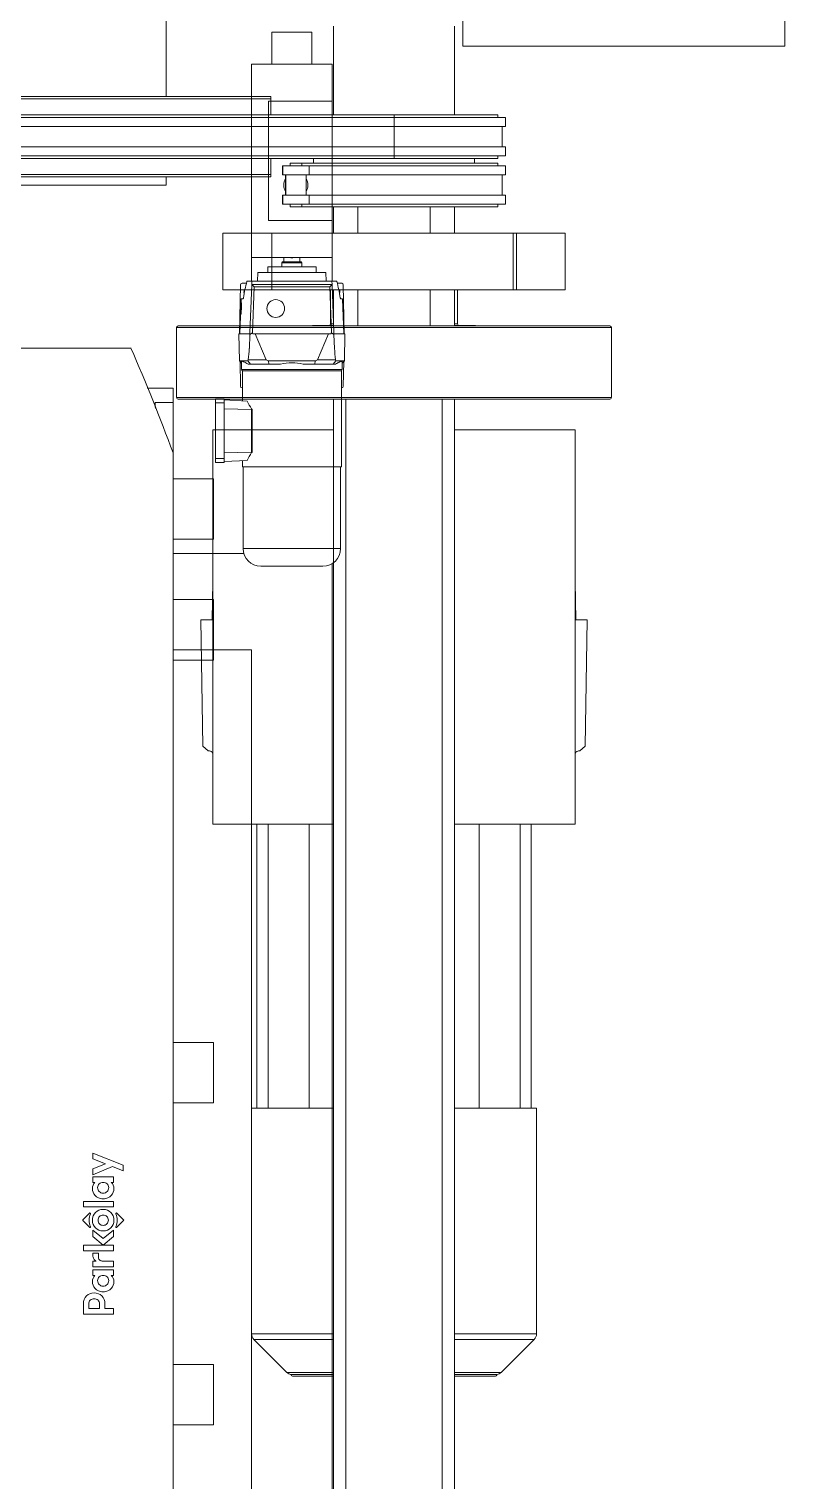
# Model space of a CAD drawing. Header units: inches. Extents: x 2378 to 8138, y 788 to 3743.
# Drawn here: x 5148.8 to 5242.7, y 1534.9 to 1715.3 of the extents above; entities that cross this region are included whole.
import ezdxf

# ---------------------------------------------------------------- set-up
doc = ezdxf.new("R2010")
doc.units = ezdxf.units.IN
doc.header["$MEASUREMENT"] = 0
doc.set_wipeout_variables(frame=1)
for name, color, linetype in [('PK24-LOGO', 7, 'Continuous'), ('PK24E', 7, 'Continuous'), ('PK24E-STRUCT-STEEL', 254, 'Continuous')]:
    doc.layers.add(name, color=color, linetype=linetype)
for name, color, linetype, true_color in [('PK24E-COMP-PALLET', 132, 'Continuous', 0x00b7c8), ('PK24E-SYS-LIFT', 31, 'Continuous', 0xffcc5a), ('PK24E-SYS-SHELF', 31, 'Continuous', 0xffcc5a)]:
    doc.layers.add(name, color=color, linetype=linetype, true_color=true_color)

# ---------------------------------------------------------------- blocks, each defined once
blk = doc.blocks.new('ELIFTTT-CHASIS--TOP-COMP-PKE24')
at = {"layer": 'PK24E-SYS-LIFT', "lineweight": 5}
for p, q in [((279.75, 149.25), (279.75, 145.25)), ((284.75, 149.25), (279.75, 149.25)), ((284.75, 145.25), (284.75, 149.25)), ((277.25, 145.25), (277.25, 121.25)), ((287.25, 145.25), (277.25, 145.25)), ((287.25, 140.65), (287.25, 145.25)), ((287.25, 140.65), (279.35, 140.65)), ((279.35, 140.65), (279.35, 125.85)), ((287.25, 125.85), (287.25, 140.65)), ((281.1, 132.62), (281.1, 131.52)), ((282.02, 132.62), (281.1, 132.62)), ((283.48, 132.95), (282.02, 132.95)), ((282.02, 132.95), (282.02, 132.62)), ((283.48, 132.62), (283.48, 132.95)), ((284.4, 132.62), (283.48, 132.62)), ((284.4, 131.52), (284.4, 132.62)), ((281.1, 131.52), (281.48, 131.52)), ((281.48, 131.52), (281.48, 128.98)), ((284.02, 131.52), (284.4, 131.52)), ((284.02, 128.98), (284.02, 131.52)), ((281.1, 128.98), (281.1, 127.88)), ((281.48, 128.98), (281.1, 128.98)), ((284.4, 128.98), (284.02, 128.98)), ((284.4, 127.88), (284.4, 128.98)), ((281.1, 127.88), (282.02, 127.88)), ((282.02, 127.88), (282.02, 127.55)), ((282.02, 127.55), (283.48, 127.55)), ((283.48, 127.88), (284.4, 127.88)), ((283.48, 127.55), (283.48, 127.88)), ((279.35, 125.85), (287.25, 125.85)), ((287.25, 121.25), (287.25, 125.85)), ((277.25, 121.25), (287.25, 121.25)), ((277.25, 121.25), (277.25, 118.3)), ((281.25, 121.25), (281.25, 120.7)), ((283.25, 120.7), (283.25, 121.25)), ((287.25, 118.3), (287.25, 121.25)), ((278.03, 119.4), (277.97, 118.3)), ((278.03, 119.4), (286.47, 119.4)), ((279.25, 120.1), (279.25, 119.4)), ((279.25, 120.1), (285.25, 120.1)), ((281.1, 120.7), (281, 120.6)), ((281, 120.6), (281, 120.1)), ((283.5, 120.6), (281, 120.6)), ((281.1, 120.7), (283.4, 120.7)), ((283.5, 120.6), (283.4, 120.7)), ((283.5, 120.1), (283.5, 120.6)), ((285.25, 119.4), (285.25, 120.1)), ((286.53, 118.3), (286.47, 119.4)), ((275.86, 117.85), (275.75, 111.75)), ((276.06, 118.05), (276.61, 118.05)), ((276.68, 118.3), (277.28, 118.3)), ((277.04, 111.91), (277.26, 117.91)), ((277.28, 118.3), (277.26, 117.91)), ((277.55, 117.61), (277.26, 117.91)), ((277.26, 117.91), (287.24, 117.91)), ((277.28, 118.3), (287.22, 118.3)), ((277.55, 117.61), (277.34, 111.91)), ((286.95, 117.61), (277.55, 117.61)), ((287.24, 117.91), (286.95, 117.61)), ((287.16, 111.91), (286.95, 117.61)), ((287.24, 117.91), (287.22, 118.3)), ((287.22, 118.3), (287.82, 118.3)), ((287.24, 117.91), (287.46, 111.91)), ((287.89, 118.05), (288.44, 118.05)), ((288.64, 117.85), (288.75, 111.75)), ((275.94, 116.1), (275.79, 111.75)), ((275.96, 115.62), (275.92, 115.63)), ((275.94, 116.1), (276.18, 116.1)), ((288.32, 116.1), (288.56, 116.1)), ((288.71, 111.75), (288.56, 116.1)), ((275.88, 114.18), (275.91, 114.17)), ((277.03, 111.69), (277.34, 111.91)), ((277.04, 111.91), (277.03, 111.69)), ((277.41, 111.75), (277.34, 111.91)), ((287.09, 111.75), (287.16, 111.91)), ((287.47, 111.69), (287.16, 111.91)), ((287.46, 111.91), (287.47, 111.69)), ((275.67, 111.75), (275.73, 108.41)), ((275.67, 111.75), (277.04, 111.75)), ((276.97, 109.94), (277.03, 111.69)), ((277.41, 111.75), (277.69, 111.75)), ((279.06, 108.55), (277.69, 111.75)), ((277.69, 111.75), (286.81, 111.75)), ((286.81, 111.75), (285.44, 108.55)), ((286.81, 111.75), (287.09, 111.75)), ((287.46, 111.75), (288.83, 111.75)), ((287.53, 109.94), (287.47, 111.69)), ((288.77, 108.41), (288.83, 111.75)), ((275.73, 108.41), (276, 108.14)), ((275.73, 108.41), (276.78, 108.41)), ((275.86, 105.25), (275.81, 108.33)), ((276, 108.31), (276, 107.35)), ((276.78, 108.41), (277.13, 108)), ((276.83, 108.55), (279.06, 108.55)), ((279.06, 108.55), (279.3, 108.41)), ((279.3, 108.41), (285.2, 108.41)), ((279.3, 108.41), (279.43, 108)), ((285.2, 108.41), (285.07, 108)), ((285.2, 108.41), (285.44, 108.55)), ((285.44, 108.55), (287.67, 108.55)), ((287.72, 108.41), (287.37, 108)), ((287.72, 108.41), (288.77, 108.41)), ((288.5, 108.14), (288.77, 108.41)), ((288.5, 107.35), (288.5, 108.31)), ((288.64, 105.25), (288.69, 108.33)), ((276, 107.35), (288.5, 107.35)), ((276.1, 107.18), (276.1, 103.44)), ((276.1, 107.18), (282.25, 107.18)), ((277.13, 108), (276.81, 108)), ((279.43, 108), (277.13, 108)), ((280.85, 108), (279.43, 108)), ((282.25, 107.18), (288.4, 107.18)), ((285.07, 108), (283.65, 108)), ((287.37, 108), (285.07, 108)), ((287.69, 108), (287.37, 108)), ((288.4, 95.25), (288.4, 107.18)), ((276.06, 105.05), (276.1, 105.05)), ((288.4, 105.05), (288.44, 105.05)), ((272.75, 103.18), (272.75, 103.68)), ((272.75, 103.68), (273.85, 103.68)), ((272.75, 96.28), (272.75, 103.18)), ((273.85, 103.18), (272.75, 103.18)), ((273.85, 103.68), (273.85, 103.18)), ((273.85, 103.56), (276.71, 103.41)), ((273.85, 96.28), (273.85, 103.18)), ((273.85, 102.45), (277.25, 102.38)), ((277.25, 102.45), (277.25, 102.38)), ((277.25, 97.08), (277.25, 102.38)), ((277.25, 102.38), (277.25, 102.38)), ((277.3, 102.38), (277.25, 102.38)), ((277.3, 97.08), (277.3, 102.38)), ((272.75, 95.78), (272.75, 96.28)), ((272.75, 96.28), (273.85, 96.28)), ((273.85, 95.78), (272.75, 95.78)), ((273.85, 97), (277.25, 97.08)), ((273.85, 96.28), (273.85, 95.78)), ((273.85, 95.9), (276.71, 96.05)), ((276.1, 96.02), (276.1, 95.25)), ((277.25, 97.08), (277.25, 97.08)), ((277.25, 97.01), (277.25, 97.08)), ((277.3, 97.08), (277.25, 97.08)), ((276.1, 95.25), (288.4, 95.25)), ((276.2, 95.25), (276.2, 88.12)), ((288.3, 85.1), (288.3, 95.25)), ((276.2, 88.12), (276.2, 87.8)), ((276.2, 87.8), (276.2, 85.1)), ((276.2, 85.1), (288.3, 85.1)), ((249.75, 84.5), (68.85, 84.5)), ((249.75, 72.5), (249.75, 84.5)), ((249.75, 84.5), (254.75, 84.5)), ((254.75, 84.5), (254.75, 72.5)), ((254.75, 84.5), (259.75, 84.5)), ((259.75, 84.5), (259.75, 72.5)), ((259.75, 84.5), (276.28, 84.5)), ((287.25, -83.22), (287.25, 83.22)), ((286.1, 82.9), (278.4, 82.9)), ((81.39, 72.5), (249.75, 72.5)), ((254.75, 72.5), (249.75, 72.5)), ((259.75, 72.5), (254.75, 72.5)), ((259.75, 72.5), (277.25, 72.5)), ((277.25, 72.5), (277.25, -72.5))]:
    blk.add_line(p, q, dxfattribs=at)
blk.add_circle((280.25, 114.91), 1.1, dxfattribs=at)
for centre, radius, start, end in [((282.75, 130.25), 1.5, 147.8509, 212.1491), ((282.75, 130.25), 1.5, 327.8509, 32.1491), ((276.06, 117.85), 0.2, 90, 179), ((276.75, 117), 0.45, 132.2453, 204.5747), ((287.75, 117), 0.45, 335.4253, 47.7547), ((288.44, 117.85), 0.2, 1, 90), ((276.2, 107.35), 0.2, 180, 240), ((282.25, 101.91), 6.25, 77.0707, 102.9293), ((288.3, 107.35), 0.2, 300, 0), ((276.06, 105.25), 0.2, 181, 270), ((288.44, 105.25), 0.2, 270, 359), ((282.25, 106.03), 6.15, 215.6016, 216.4055), ((282.25, 93.43), 6.15, 143.5945, 144.3984), ((278.4, 85.1), 2.2, 180, 270), ((286.1, 85.1), 2.2, 270, 0)]:
    blk.add_arc(centre, radius, start, end, dxfattribs=at)
for centre, major_axis, ratio, start_param, end_param in [((305.67, 111.06), (0, 29.91), 0.99939, 1.327153, 1.396535), ((258.83, 111.06), (0, 29.91), 0.99939, 4.886651, 4.956033), ((305.37, 85.52), (-26.34, 26.35), 0.507159, 0.207962, 0.215452), ((304.57, 27.64), (-17.65, 106.42), 0.210216, 0.652517, 0.672911), ((259.93, 27.64), (17.65, 106.42), 0.210212, 5.610299, 5.630699), ((259.13, 85.52), (26.34, 26.35), 0.507143, 6.067743, 6.075233), ((282.25, 105.66), (-4.43, 4.6), 0.92858, 1.214489, 1.388243), ((282.25, 93.8), (4.43, 4.6), 0.92858, 1.75335, 1.927104)]:
    blk.add_ellipse(centre, major_axis=major_axis, ratio=ratio, start_param=start_param, end_param=end_param, dxfattribs=at)
for points, knots in [([(282.09, 121.25), (282.11, 121.24), (282.16, 121.21), (282.25, 121.2), (282.34, 121.21), (282.39, 121.24), (282.41, 121.25)], [0, 0, 0, 0, 0.230406, 0.49981, 0.78779, 1, 1, 1, 1]), ([(276.68, 118.3), (276.68, 118.3), (276.67, 118.3), (276.67, 118.28), (276.67, 118.28)], [0, 0, 0, 0, 0.487803, 1, 1, 1, 1]), ([(287.83, 118.28), (287.83, 118.28), (287.83, 118.3), (287.82, 118.3), (287.82, 118.3)], [0, 0, 0, 0, 0.485402, 1, 1, 1, 1]), ([(275.89, 114.18), (275.89, 114.18), (275.89, 114.16), (275.89, 114.22), (275.9, 114.37), (275.9, 114.62), (275.9, 114.9), (275.91, 115.18), (275.91, 115.43), (275.92, 115.58), (275.92, 115.64), (275.92, 115.63), (275.92, 115.63)], [0, 0, 0, 0, 0.000422, 0.125216, 0.249969, 0.374831, 0.499914, 0.625089, 0.750116, 0.875001, 0.999834, 1, 1, 1, 1]), ([(275.92, 114.19), (275.92, 114.19), (275.93, 114.2), (275.94, 114.28), (275.96, 114.44), (275.97, 114.66), (275.99, 114.9), (275.99, 115.15), (275.99, 115.36), (275.98, 115.53), (275.97, 115.62), (275.97, 115.62), (275.96, 115.61)], [0, 0, 0, 0, 0.009511, 0.124894, 0.240611, 0.356456, 0.472081, 0.587302, 0.702221, 0.817124, 0.932235, 1, 1, 1, 1]), ([(276.24, 116.25), (276.23, 116.21), (276.21, 116.14), (276.19, 116.1), (276.19, 116.1), (276.18, 116.1)], [0, 0, 0, 0, 0.432931, 0.865827, 1, 1, 1, 1]), ([(288.32, 116.1), (288.31, 116.11), (288.29, 116.12), (288.28, 116.18), (288.27, 116.23), (288.26, 116.25)], [0, 0, 0, 0, 0.43316, 0.866317, 1, 1, 1, 1]), ([(275.92, 115.24), (275.92, 115.23), (275.92, 115.15), (275.91, 114.97), (275.9, 114.73), (275.9, 114.53), (275.9, 114.43), (275.9, 114.39)], [0, 0, 0, 0, 0.041978, 0.30628, 0.570431, 0.834353, 1, 1, 1, 1]), ([(275.9, 114.39), (275.9, 114.33), (275.9, 114.24), (275.91, 114.21), (275.91, 114.2)], [0, 0, 0, 0, 0.571187, 1, 1, 1, 1]), ([(276.81, 108), (276.72, 108.05), (276.5, 108.18), (276.29, 108.29), (276.15, 108.34), (276.07, 108.36), (276.03, 108.35), (276, 108.34), (276, 108.31), (276, 108.31)], [0, 0, 0, 0, 0.189659, 0.44506, 0.57653, 0.707999, 0.799497, 0.930008, 1, 1, 1, 1]), ([(288.5, 108.31), (288.5, 108.31), (288.5, 108.34), (288.48, 108.35), (288.42, 108.36), (288.34, 108.34), (288.23, 108.29), (288.09, 108.23), (287.92, 108.14), (287.77, 108.05), (287.69, 108)], [0, 0, 0, 0, 0.053259, 0.184632, 0.316005, 0.44367, 0.571338, 0.702705, 0.834078, 1, 1, 1, 1]), ([(276.2, 87.8), (276.2, 87.8), (276.2, 87.81), (276.2, 87.83), (276.2, 87.87), (276.2, 87.92), (276.2, 87.98), (276.2, 88.03), (276.2, 88.08), (276.2, 88.11), (276.2, 88.12), (276.2, 88.12), (276.2, 88.12)], [0, 0, 0, 0, 0.106425, 0.212833, 0.319704, 0.427399, 0.535627, 0.643879, 0.751778, 0.859172, 0.966191, 1, 1, 1, 1])]:
    blk.add_open_spline(points, degree=3, knots=knots, dxfattribs=at)
blk = doc.blocks.new('ELIFTTT-TT--TOP-COMP-PKE24')
at = {"layer": 'PK24E-SYS-LIFT', "lineweight": 5}
for p, q in [((258.3, 103.22), (258.3, 105)), ((258.3, 105), (267.5, 105)), ((267.5, 105), (267.5, 103.22)), ((262.25, 103.22), (258.3, 103.22)), ((258.3, -103.22), (258.3, 103.22)), ((262.25, 94), (262.25, 103.22)), ((267.5, 103.22), (265.25, 103.22)), ((265.25, 103.22), (265.25, 94)), ((267.5, -103.22), (267.5, 103.22)), ((252.8, 75.2), (252.8, 94.8)), ((257.6, 95), (253, 95)), ((253, 95), (253, 75)), ((257.6, 75), (257.6, 95)), ((257.8, 94.8), (257.8, 75.2)), ((265.25, 94), (262.25, 94)), ((262.25, -94), (262.25, 94)), ((265.25, -94), (265.25, 94)), ((272.5, 93.75), (267.5, 93.75)), ((272.5, 93.75), (272.5, 86.25)), ((258.3, 88), (257.8, 88)), ((267.5, 86.25), (272.5, 86.25)), ((257.8, 82), (258.3, 82)), ((272.5, 78.75), (267.5, 78.75)), ((272.5, 71.25), (272.5, 78.75)), ((253, 75), (257.6, 75)), ((267.5, 71.25), (272.5, 71.25)), ((258.3, 67.75), (230.5, 67.75)), ((230.5, 59.75), (258.3, 59.75)), ((257.6, 52.5), (253, 52.5)), ((253, 52.5), (253, 32.5)), ((257.6, 32.5), (257.6, 52.5)), ((252.8, 32.7), (252.8, 52.3)), ((257.8, 52.3), (257.8, 32.7)), ((258.3, 45.5), (257.8, 45.5)), ((257.8, 39.5), (258.3, 39.5)), ((253, 32.5), (257.6, 32.5)), ((272.5, 23.75), (267.5, 23.75)), ((272.5, 23.75), (272.5, 16.25)), ((272.5, 16.25), (267.5, 16.25)), ((252.8, -9.8), (252.8, 9.8)), ((257.6, 10), (253, 10)), ((253, 10), (253, -10)), ((257.6, -10), (257.6, 10)), ((257.8, 9.8), (257.8, -9.8)), ((258.3, 3), (257.8, 3)), ((257.8, -3), (258.3, -3)), ((253, -10), (257.6, -10)), ((272.5, -16.25), (267.5, -16.25)), ((272.5, -16.25), (272.5, -23.75)), ((272.5, -23.75), (267.5, -23.75))]:
    blk.add_line(p, q, dxfattribs=at)
for centre, start, end in [((253, 94.8), 90, 180), ((257.6, 94.8), 0, 90), ((253, 75.2), 180, 270), ((257.6, 75.2), 270, 0), ((253, 52.3), 90, 180), ((257.6, 52.3), 0, 90), ((253, 32.7), 180, 270), ((257.6, 32.7), 270, 0), ((253, 9.8), 90, 180), ((257.6, 9.8), 0, 90), ((253, -9.8), 180, 270), ((257.6, -9.8), 270, 0)]:
    blk.add_arc(centre, 0.2, start, end, dxfattribs=at)
blk = doc.blocks.new('LOGO----DECOR-PK24')
at = {"layer": 'PK24-LOGO', "lineweight": 5}
for p, q in [((-10, 2.13), (-8.71, 2.13)), ((-10, -1.62), (-10, 2.13)), ((-8.71, 2.13), (-8.43, 2.11)), ((-8.43, 2.11), (-8.3, 2.07)), ((-8.3, 2.07), (-8.17, 2.03)), ((-8.17, 2.03), (-7.94, 1.9)), ((-7.94, 1.9), (-7.74, 1.74)), ((-1.42, 2.13), (-2.13, 2.13)), ((-2.13, 2.13), (-2.13, -1.62)), ((-1.42, -1.62), (-1.42, 2.13)), ((0.79, 1.37), (1.61, 2.19)), ((1.61, 2.19), (1.67, 2.21)), ((1.67, 2.21), (1.73, 2.19)), ((1.73, 2.19), (2.54, 1.37)), ((3.31, 2.13), (4.01, 2.13)), ((3.31, -1.62), (3.31, 2.13)), ((4.01, 2.13), (4.01, -1.62)), ((-9.29, 1.47), (-9.29, 0.11)), ((-8.76, 1.47), (-9.29, 1.47)), ((-9.29, 0.11), (-8.76, 0.11)), ((-8.61, 1.46), (-8.76, 1.47)), ((-8.76, 0.11), (-8.61, 0.13)), ((-8.48, 1.42), (-8.61, 1.46)), ((-8.61, 0.13), (-8.48, 0.17)), ((-8.36, 1.35), (-8.48, 1.42)), ((-8.48, 0.17), (-8.36, 0.23)), ((-8.26, 1.27), (-8.36, 1.35)), ((-8.36, 0.23), (-8.26, 0.31)), ((-8.19, 1.17), (-8.26, 1.27)), ((-8.26, 0.31), (-8.19, 0.41)), ((-8.13, 1.05), (-8.19, 1.17)), ((-8.19, 0.41), (-8.13, 0.53)), ((-8.09, 0.93), (-8.13, 1.05)), ((-8.13, 0.53), (-8.09, 0.66)), ((-8.08, 0.79), (-8.09, 0.93)), ((-8.09, 0.66), (-8.08, 0.79)), ((-7.74, 1.74), (-7.58, 1.55)), ((-7.58, 0.04), (-7.74, -0.16)), ((-7.58, 1.55), (-7.46, 1.32)), ((-7.46, 0.27), (-7.58, 0.04)), ((-7.46, 1.32), (-7.38, 1.06)), ((-7.38, 0.52), (-7.46, 0.27)), ((-7.38, 1.06), (-7.36, 0.79)), ((-7.36, 0.79), (-7.38, 0.52)), ((-7.19, -0.02), (-7.16, 0.13)), ((-7.16, 0.13), (-7.11, 0.26)), ((-7.11, 0.26), (-6.98, 0.49)), ((-6.98, 0.49), (-6.82, 0.68)), ((-6.82, 0.68), (-6.62, 0.82)), ((-6.62, 0.82), (-6.41, 0.92)), ((-6.42, 0.06), (-6.48, -0.05)), ((-6.33, 0.17), (-6.42, 0.06)), ((-6.41, 0.92), (-6.19, 0.98)), ((-6.23, 0.25), (-6.33, 0.17)), ((-6.11, 0.31), (-6.23, 0.25)), ((-6.19, 0.98), (-5.97, 1)), ((-5.98, 0.35), (-6.11, 0.31)), ((-5.84, 0.36), (-5.98, 0.35)), ((-5.97, 1), (-5.74, 0.98)), ((-5.71, 0.35), (-5.84, 0.36)), ((-5.74, 0.98), (-5.53, 0.92)), ((-5.58, 0.31), (-5.71, 0.35)), ((-5.47, 0.24), (-5.58, 0.31)), ((-5.53, 0.92), (-5.35, 0.82)), ((-5.37, 0.16), (-5.47, 0.24)), ((-5.29, 0.06), (-5.37, 0.16)), ((-5.35, 0.82), (-5.21, 0.7)), ((-5.23, -0.06), (-5.29, 0.06)), ((-5.21, 0.7), (-5.21, 0.95)), ((-5.21, 0.95), (-4.5, 0.95)), ((-4.5, 0.95), (-4.5, -1.62)), ((-3.41, 0.95), (-4.11, 0.95)), ((-4.11, 0.95), (-4.11, -1.62)), ((-3.41, 0.53), (-3.41, 0.95)), ((-3.36, 0.62), (-3.41, 0.53)), ((-3.37, -0.03), (-3.32, 0.06)), ((-3.29, 0.71), (-3.36, 0.62)), ((-3.32, 0.06), (-3.26, 0.13)), ((-3.22, 0.78), (-3.29, 0.71)), ((-3.26, 0.13), (-3.19, 0.19)), ((-3.14, 0.84), (-3.22, 0.78)), ((-3.19, 0.19), (-3.11, 0.23)), ((-3.05, 0.89), (-3.14, 0.84)), ((-3.11, 0.23), (-3.02, 0.26)), ((-2.94, 0.92), (-3.05, 0.89)), ((-3.02, 0.26), (-2.92, 0.27)), ((-2.83, 0.94), (-2.94, 0.92)), ((-2.92, 0.27), (-2.42, 0.27)), ((-2.7, 0.95), (-2.83, 0.94)), ((-2.42, 0.95), (-2.7, 0.95)), ((-2.42, 0.27), (-2.42, 0.95)), ((-0.37, 0.95), (-1.42, -0.33)), ((-0.61, -0.33), (0.44, 0.95)), ((0.44, 0.95), (-0.37, 0.95)), ((0.44, 0.19), (0.36, -0.06)), ((0.56, 0.41), (0.44, 0.19)), ((0.72, 0.61), (0.56, 0.41)), ((0.92, 0.77), (0.72, 0.61)), ((0.77, 1.32), (0.79, 1.37)), ((0.78, 1.26), (0.77, 1.32)), ((0.81, 1.24), (0.78, 1.26)), ((0.85, 1.23), (0.81, 1.24)), ((0.89, 1.24), (0.85, 1.23)), ((1.07, 1.32), (0.89, 1.24)), ((1.15, 0.9), (0.92, 0.77)), ((1.27, 1.37), (1.07, 1.32)), ((1.07, -0.08), (1.13, 0.03)), ((1.13, 0.03), (1.21, 0.12)), ((1.4, 0.98), (1.15, 0.9)), ((1.21, 0.12), (1.3, 0.2)), ((1.46, 1.41), (1.27, 1.37)), ((1.3, 0.2), (1.41, 0.26)), ((1.67, 1), (1.4, 0.98)), ((1.41, 0.26), (1.54, 0.3)), ((1.67, 1.42), (1.46, 1.41)), ((1.54, 0.3), (1.67, 0.31)), ((1.87, 1.41), (1.67, 1.42)), ((1.94, 0.98), (1.67, 1)), ((1.67, 0.31), (1.8, 0.3)), ((1.8, 0.3), (1.92, 0.26)), ((2.07, 1.37), (1.87, 1.41)), ((1.92, 0.26), (2.03, 0.2)), ((2.19, 0.9), (1.94, 0.98)), ((2.03, 0.2), (2.13, 0.12)), ((2.26, 1.32), (2.07, 1.37)), ((2.13, 0.12), (2.2, 0.03)), ((2.41, 0.77), (2.19, 0.9)), ((2.2, 0.03), (2.26, -0.08)), ((2.45, 1.24), (2.26, 1.32)), ((2.61, 0.61), (2.41, 0.77)), ((2.48, 1.23), (2.45, 1.24)), ((2.52, 1.24), (2.48, 1.23)), ((2.55, 1.26), (2.52, 1.24)), ((2.54, 1.37), (2.57, 1.32)), ((2.57, 1.32), (2.55, 1.26)), ((2.78, 0.41), (2.61, 0.61)), ((2.9, 0.19), (2.78, 0.41)), ((2.98, -0.06), (2.9, 0.19)), ((4.37, -0.02), (4.4, 0.13)), ((4.4, 0.13), (4.45, 0.26)), ((4.45, 0.26), (4.58, 0.49)), ((4.58, 0.49), (4.74, 0.68)), ((4.74, 0.68), (4.93, 0.82)), ((4.93, 0.82), (5.15, 0.92)), ((5.14, 0.06), (5.08, -0.05)), ((5.23, 0.17), (5.14, 0.06)), ((5.15, 0.92), (5.37, 0.98)), ((5.33, 0.25), (5.23, 0.17)), ((5.45, 0.31), (5.33, 0.25)), ((5.37, 0.98), (5.59, 1)), ((5.58, 0.35), (5.45, 0.31)), ((5.72, 0.36), (5.58, 0.35)), ((5.59, 1), (5.82, 0.98)), ((5.85, 0.35), (5.72, 0.36)), ((5.82, 0.98), (6.03, 0.92)), ((5.98, 0.31), (5.85, 0.35)), ((6.09, 0.24), (5.98, 0.31)), ((6.03, 0.92), (6.21, 0.82)), ((6.19, 0.16), (6.09, 0.24)), ((6.27, 0.06), (6.19, 0.16)), ((6.21, 0.82), (6.35, 0.7)), ((6.32, -0.06), (6.27, 0.06)), ((6.35, 0.7), (6.35, 0.95)), ((6.35, 0.95), (7.06, 0.95)), ((7.06, 0.95), (7.06, -1.62)), ((8.33, -1.51), (7.31, 0.95)), ((7.31, 0.95), (8.05, 0.95)), ((8.05, 0.95), (8.68, -0.63)), ((10, 0.95), (8.51, -2.81)), ((8.68, -0.63), (9.27, 0.95)), ((9.27, 0.95), (10, 0.95)), ((-9.29, -1.62), (-10, -1.62)), ((-8.71, -0.55), (-9.29, -0.55)), ((-9.29, -0.55), (-9.29, -1.62)), ((-8.43, -0.52), (-8.71, -0.55)), ((-8.3, -0.49), (-8.43, -0.52)), ((-8.17, -0.44), (-8.3, -0.49)), ((-7.94, -0.32), (-8.17, -0.44)), ((-7.74, -0.16), (-7.94, -0.32)), ((-7.22, -0.33), (-7.21, -0.17)), ((-7.21, -0.5), (-7.22, -0.33)), ((-7.21, -0.17), (-7.19, -0.02)), ((-7.19, -0.65), (-7.21, -0.5)), ((-7.16, -0.79), (-7.19, -0.65)), ((-7.1, -0.92), (-7.16, -0.79)), ((-6.97, -1.15), (-7.1, -0.92)), ((-6.81, -1.34), (-6.97, -1.15)), ((-6.62, -1.48), (-6.81, -1.34)), ((-6.41, -1.59), (-6.62, -1.48)), ((-6.52, -0.18), (-6.53, -0.33)), ((-6.53, -0.33), (-6.52, -0.47)), ((-6.48, -0.05), (-6.52, -0.18)), ((-6.52, -0.47), (-6.48, -0.6)), ((-6.48, -0.6), (-6.42, -0.72)), ((-6.42, -0.72), (-6.33, -0.82)), ((-6.19, -1.65), (-6.41, -1.59)), ((-6.33, -0.82), (-6.23, -0.9)), ((-6.23, -0.9), (-6.11, -0.97)), ((-5.98, -1.67), (-6.19, -1.65)), ((-6.11, -0.97), (-5.98, -1.01)), ((-5.98, -1.01), (-5.84, -1.02)), ((-5.74, -1.65), (-5.98, -1.67)), ((-5.84, -1.02), (-5.71, -1.01)), ((-5.53, -1.57), (-5.74, -1.65)), ((-5.71, -1.01), (-5.58, -0.97)), ((-5.58, -0.97), (-5.47, -0.9)), ((-5.35, -1.47), (-5.53, -1.57)), ((-5.47, -0.9), (-5.37, -0.82)), ((-5.37, -0.82), (-5.29, -0.72)), ((-5.21, -1.33), (-5.35, -1.47)), ((-5.29, -0.72), (-5.23, -0.6)), ((-5.2, -0.19), (-5.23, -0.06)), ((-5.23, -0.6), (-5.2, -0.47)), ((-5.21, -1.62), (-5.21, -1.33)), ((-5.21, -1.33), (-5.21, -1.33)), ((-4.5, -1.62), (-5.21, -1.62)), ((-5.19, -0.33), (-5.2, -0.19)), ((-5.2, -0.47), (-5.19, -0.33)), ((-4.11, -1.62), (-3.41, -1.62)), ((-3.41, -0.21), (-3.4, -0.12)), ((-3.41, -1.62), (-3.41, -0.21)), ((-3.4, -0.12), (-3.37, -0.03)), ((-2.13, -1.62), (-1.42, -1.62)), ((-1.42, -0.33), (-0.37, -1.62)), ((0.44, -1.62), (-0.61, -0.33)), ((-0.37, -1.62), (0.44, -1.62)), ((0.36, -0.06), (0.33, -0.33)), ((0.33, -0.33), (0.36, -0.6)), ((0.36, -0.6), (0.44, -0.85)), ((0.44, -0.85), (0.56, -1.08)), ((0.56, -1.08), (0.72, -1.28)), ((0.72, -1.28), (0.92, -1.44)), ((0.92, -1.44), (1.15, -1.56)), ((1.02, -0.33), (1.03, -0.2)), ((1.03, -0.46), (1.02, -0.33)), ((1.03, -0.2), (1.07, -0.08)), ((1.07, -0.59), (1.03, -0.46)), ((1.13, -0.7), (1.07, -0.59)), ((1.21, -0.79), (1.13, -0.7)), ((1.15, -1.56), (1.4, -1.64)), ((1.3, -0.87), (1.21, -0.79)), ((1.41, -0.93), (1.3, -0.87)), ((1.4, -1.64), (1.67, -1.67)), ((1.54, -0.97), (1.41, -0.93)), ((1.67, -0.98), (1.54, -0.97)), ((1.8, -0.97), (1.67, -0.98)), ((1.67, -1.67), (1.94, -1.64)), ((1.92, -0.93), (1.8, -0.97)), ((2.03, -0.87), (1.92, -0.93)), ((1.94, -1.64), (2.19, -1.56)), ((2.13, -0.79), (2.03, -0.87)), ((2.2, -0.7), (2.13, -0.79)), ((2.19, -1.56), (2.41, -1.44)), ((2.26, -0.59), (2.2, -0.7)), ((2.26, -0.08), (2.3, -0.2)), ((2.3, -0.46), (2.26, -0.59)), ((2.3, -0.2), (2.31, -0.33)), ((2.31, -0.33), (2.3, -0.46)), ((2.41, -1.44), (2.61, -1.28)), ((2.61, -1.28), (2.78, -1.08)), ((2.78, -1.08), (2.9, -0.85)), ((2.9, -0.85), (2.98, -0.6)), ((3, -0.33), (2.98, -0.06)), ((2.98, -0.6), (3, -0.33)), ((4.01, -1.62), (3.31, -1.62)), ((4.34, -0.17), (4.37, -0.02)), ((4.34, -0.33), (4.34, -0.17)), ((4.34, -0.5), (4.34, -0.33)), ((4.37, -0.65), (4.34, -0.5)), ((4.4, -0.79), (4.37, -0.65)), ((4.46, -0.92), (4.4, -0.79)), ((4.59, -1.15), (4.46, -0.92)), ((4.75, -1.34), (4.59, -1.15)), ((4.94, -1.48), (4.75, -1.34)), ((5.15, -1.59), (4.94, -1.48)), ((5.04, -0.18), (5.03, -0.33)), ((5.03, -0.33), (5.04, -0.47)), ((5.08, -0.05), (5.04, -0.18)), ((5.04, -0.47), (5.08, -0.6)), ((5.08, -0.6), (5.14, -0.72)), ((5.14, -0.72), (5.23, -0.82)), ((5.37, -1.65), (5.15, -1.59)), ((5.23, -0.82), (5.33, -0.9)), ((5.33, -0.9), (5.45, -0.97)), ((5.58, -1.67), (5.37, -1.65)), ((5.45, -0.97), (5.58, -1.01)), ((5.58, -1.01), (5.72, -1.02)), ((5.81, -1.65), (5.58, -1.67)), ((5.72, -1.02), (5.85, -1.01)), ((6.03, -1.57), (5.81, -1.65)), ((5.85, -1.01), (5.98, -0.97)), ((5.98, -0.97), (6.09, -0.9)), ((6.21, -1.47), (6.03, -1.57)), ((6.09, -0.9), (6.19, -0.82)), ((6.19, -0.82), (6.27, -0.72)), ((6.35, -1.33), (6.21, -1.47)), ((6.27, -0.72), (6.32, -0.6)), ((6.36, -0.19), (6.32, -0.06)), ((6.32, -0.6), (6.36, -0.47)), ((6.35, -1.62), (6.35, -1.33)), ((6.35, -1.33), (6.35, -1.33)), ((7.06, -1.62), (6.35, -1.62)), ((6.37, -0.33), (6.36, -0.19)), ((6.36, -0.47), (6.37, -0.33)), ((7.8, -2.81), (8.33, -1.51)), ((0.77, -1.98), (0.78, -1.93)), ((0.79, -2.04), (0.77, -1.98)), ((0.78, -1.93), (0.81, -1.9)), ((1.61, -2.85), (0.79, -2.04)), ((0.81, -1.9), (0.85, -1.89)), ((0.85, -1.89), (0.89, -1.9)), ((0.89, -1.9), (1.07, -1.98)), ((1.07, -1.98), (1.27, -2.04)), ((1.27, -2.04), (1.46, -2.07)), ((1.46, -2.07), (1.67, -2.09)), ((1.67, -2.88), (1.61, -2.85)), ((1.67, -2.09), (1.87, -2.07)), ((1.73, -2.85), (1.67, -2.88)), ((2.54, -2.04), (1.73, -2.85)), ((1.87, -2.07), (2.07, -2.04)), ((2.07, -2.04), (2.26, -1.98)), ((2.26, -1.98), (2.45, -1.9)), ((2.45, -1.9), (2.48, -1.89)), ((2.48, -1.89), (2.52, -1.9)), ((2.52, -1.9), (2.55, -1.93)), ((2.57, -1.98), (2.54, -2.04)), ((2.55, -1.93), (2.57, -1.98)), ((8.51, -2.81), (7.8, -2.81))]:
    blk.add_line(p, q, dxfattribs=at)
blk = doc.blocks.new('*U38')
at = {"lineweight": 5}
blk.add_wipeout([(-262.27, 110), (262.27, 110), (267.5, 96.99), (267.5, -96.99), (262.27, -110), (-262.27, -110), (-267.5, -96.99), (-267.5, 96.99)], dxfattribs=at)
at = {"layer": 'PK24E-COMP-PALLET', "lineweight": 5}
for p, q in [((262.27, 110), (-262.27, 110)), ((267.5, -96.99), (267.5, 96.99))]:
    blk.add_line(p, q, dxfattribs=at)
blk.add_arc((7.5, 0), 277.5, 20.4566, 23.3531, dxfattribs=at)
at = {"linetype": 'Continuous', "lineweight": 5, "rotation": 90}
blk.add_blockref('LOGO----DECOR-PK24', (258.48, 0), dxfattribs=at)
blk = doc.blocks.new('STEEL-HEA260--TOP-STRUCT-PK24')
at = {"layer": 'PK24E-STRUCT-STEEL', "color": 8, "true_color": 0x808080}
blk.add_lwpolyline([(11.25, 13), (11.25, 2.175, -0.4142136), (9.45, 0.375), (-9.45, 0.375, -0.4142136), (-11.25, 2.175), (-11.25, 13), (-12.5, 13), (-12.5, -13), (-11.25, -13), (-11.25, -2.175, -0.4142136), (-9.45, -0.375), (9.45, -0.375, -0.4142136), (11.25, -2.175), (11.25, -13), (12.5, -13), (12.5, 13)], format="xyb", close=True, dxfattribs=at)
blk = doc.blocks.new('STEEL-HEA260-WPLATE-TOP-STRUCT-PK24')
at = {"layer": 'PK24E-STRUCT-STEEL', "color": 8, "lineweight": 5, "true_color": 0x808080}
blk.add_lwpolyline([(-20, 20), (20, 20), (20, -20), (-20, -20)], close=True, dxfattribs=at)
at = {"lineweight": 5}
blk.add_blockref('STEEL-HEA260--TOP-STRUCT-PK24', (0, 0), dxfattribs=at)
blk = doc.blocks.new('ELIFT-COLUMNS--TOP-COMP-PKE24')
at = {"lineweight": 5}
blk.add_blockref('STEEL-HEA260-WPLATE-TOP-STRUCT-PK24', (323.5, 167.5), dxfattribs=at)
blk = doc.blocks.new('ELIFT-DU--TOP-COMP-PKE24')
at = {"layer": 'PK24E-SYS-LIFT', "linetype": 'Continuous', "lineweight": 5}
for p, q in [((266.63, 141.25), (266.63, 160)), ((287.44, 138.95), (287.44, 150)), ((302.44, 138.95), (302.44, 150)), ((-258.37, 141.25), (279.63, 141.25)), ((-258.37, 140.95), (279.63, 140.95)), ((279.63, 141.25), (279.63, 140.95)), ((279.63, 140.95), (279.63, 138.95)), ((-270.56, 138.95), (294.94, 138.95)), ((294.94, 138.95), (294.94, 138.62)), ((294.94, 138.95), (307.85, 138.95)), ((307.85, 138.62), (307.85, 138.95)), ((-270.56, 138.62), (294.94, 138.62)), ((-270.56, 137.52), (294.94, 137.52)), ((294.94, 138.62), (294.94, 137.52)), ((294.94, 138.62), (308.77, 138.62)), ((294.94, 137.52), (308.77, 137.52)), ((294.94, 137.52), (294.94, 134.98)), ((308.39, 134.98), (308.39, 137.52)), ((308.77, 137.52), (308.77, 138.62)), ((-270.56, 134.98), (294.94, 134.98)), ((-270.56, 133.88), (294.94, 133.88)), ((-270.56, 133.55), (294.94, 133.55)), ((279.63, 133.55), (279.63, 131.55)), ((284.94, 133.55), (284.94, 132.95)), ((294.94, 134.98), (294.94, 133.88)), ((294.94, 134.98), (308.77, 134.98)), ((294.94, 133.88), (308.77, 133.88)), ((294.94, 133.88), (294.94, 133.55)), ((294.94, 133.55), (307.85, 133.55)), ((304.94, 132.95), (304.94, 133.55)), ((307.85, 133.55), (307.85, 133.88)), ((308.77, 133.88), (308.77, 134.98)), ((281.11, 132.62), (281.11, 131.52)), ((281.11, 132.62), (308.77, 132.62)), ((282.03, 132.95), (282.03, 132.62)), ((282.03, 132.95), (307.85, 132.95)), ((307.85, 132.62), (307.85, 132.95)), ((308.77, 131.52), (308.77, 132.62)), ((279.63, 131.55), (-258.37, 131.55)), ((279.63, 131.25), (-258.37, 131.25)), ((-245.37, 130.25), (266.63, 130.25)), ((266.63, 130.25), (266.63, 131.25)), ((279.63, 131.55), (279.63, 131.25)), ((281.11, 131.52), (308.77, 131.52)), ((281.49, 131.52), (281.49, 128.98)), ((308.39, 128.98), (308.39, 131.52)), ((281.11, 128.98), (281.11, 127.88)), ((281.11, 128.98), (308.77, 128.98)), ((308.77, 127.88), (308.77, 128.98)), ((281.11, 127.88), (308.77, 127.88)), ((282.03, 127.88), (282.03, 127.55)), ((282.03, 127.55), (307.85, 127.55)), ((287.44, 124.25), (287.44, 127.55)), ((290.44, 127.55), (290.44, 124.25)), ((299.44, 124.25), (299.44, 127.55)), ((302.44, 124.25), (302.44, 127.55)), ((307.85, 127.55), (307.85, 127.88)), ((273.69, 117.25), (273.69, 124.25)), ((279.75, 124.25), (273.69, 124.25)), ((279.75, 117.25), (279.75, 124.25)), ((309.75, 124.25), (279.75, 124.25)), ((309.75, 117.25), (309.75, 124.25)), ((310.14, 124.25), (309.75, 124.25)), ((310.14, 117.25), (310.14, 124.25)), ((310.14, 124.25), (316.19, 124.25)), ((316.19, 117.25), (316.19, 124.25)), ((279.75, 117.25), (273.69, 117.25)), ((309.75, 117.25), (279.75, 117.25)), ((287.04, 117.25), (287.04, 113)), ((287.44, 112.75), (287.44, 117.25)), ((290.44, 117.25), (290.44, 112.75)), ((299.44, 112.75), (299.44, 117.25)), ((302.44, 112.75), (302.44, 117.25)), ((302.84, 113), (302.84, 117.25)), ((310.14, 117.25), (309.75, 117.25)), ((310.14, 117.25), (316.19, 117.25)), ((267.94, 112.55), (267.94, 103.85)), ((321.94, 112.55), (267.94, 112.55)), ((268.14, 112.75), (321.74, 112.75)), ((284.94, 112.8), (287.44, 112.8)), ((287.04, 113), (287.44, 113)), ((302.44, 113), (302.84, 113)), ((302.44, 112.8), (304.94, 112.8)), ((321.94, 103.85), (321.94, 112.55)), ((267.94, 103.85), (321.94, 103.85)), ((321.74, 103.65), (268.14, 103.65)), ((287.44, -103.65), (287.44, 103.65)), ((288.94, 103.65), (288.94, -103.65)), ((300.94, -103.65), (300.94, 103.65)), ((302.44, -103.65), (302.44, 103.65)), ((272.44, 99.85), (272.44, 50.85)), ((287.44, 99.85), (272.44, 99.85)), ((317.44, 99.85), (302.44, 99.85)), ((317.44, 50.85), (317.44, 99.85)), ((317.45, 82.26), (317.44, 82.26)), ((272.44, 80.98), (272.36, 76.25)), ((317.52, 76.25), (317.44, 80.98)), ((271.21, 60.55), (270.94, 76.25)), ((272.44, 76.25), (270.94, 76.25)), ((318.94, 76.25), (317.44, 76.25)), ((318.67, 60.55), (318.94, 76.25)), ((271.21, 60.55), (271.84, 59.95)), ((272.01, 59.95), (271.84, 59.95)), ((318.04, 59.95), (317.87, 59.95)), ((318.04, 59.95), (318.67, 60.55)), ((272.44, 50.85), (287.44, 50.85)), ((277.89, 50.85), (277.89, 15.6)), ((279.29, 50.85), (279.29, 15.6)), ((284.38, 50.85), (284.38, 15.6)), ((302.44, 50.85), (317.44, 50.85)), ((305.5, 50.85), (305.5, 15.6)), ((310.59, 50.85), (310.59, 15.6)), ((311.99, 50.85), (311.99, 15.6)), ((277.24, 15.6), (277.24, -12.44)), ((277.24, 15.6), (277.89, 15.6)), ((279.04, 15.6), (277.89, 15.6)), ((279.04, 15.6), (279.29, 15.6)), ((282.43, 15.6), (279.29, 15.6)), ((282.43, 15.6), (284.38, 15.6)), ((287.44, 15.6), (284.38, 15.6)), ((305.5, 15.6), (302.44, 15.6)), ((305.5, 15.6), (307.45, 15.6)), ((310.59, 15.6), (307.45, 15.6)), ((310.59, 15.6), (310.84, 15.6)), ((311.99, 15.6), (310.84, 15.6)), ((311.99, 15.6), (312.64, 15.6)), ((312.64, -12.44), (312.64, 15.6)), ((287.44, -12.44), (277.24, -12.44)), ((312.64, -12.44), (302.44, -12.44)), ((277.53, -13.14), (281.63, -17.24)), ((287.44, -13.14), (277.53, -13.14)), ((312.35, -13.14), (302.44, -13.14)), ((308.25, -17.24), (312.35, -13.14)), ((287.44, -17.24), (281.63, -17.24)), ((287.44, -17.51), (282.13, -17.51)), ((282.44, -17.7), (287.44, -17.7)), ((308.25, -17.24), (302.44, -17.24)), ((307.75, -17.51), (302.44, -17.51)), ((302.44, -17.7), (307.44, -17.7))]:
    blk.add_line(p, q, dxfattribs=at)
for centre, radius, start, end in [((268.14, 112.55), 0.2, 90, 180), ((284.94, 112.6), 0.2, 90, 131.4096), ((286.84, 113), 0.2, 270, 0), ((303.04, 113), 0.2, 180, 270), ((304.94, 112.6), 0.2, 48.5904, 90), ((321.74, 112.55), 0.2, 0, 90), ((268.14, 103.85), 0.2, 180, 270), ((321.74, 103.85), 0.2, 270, 0), ((278.24, -12.44), 1, 180, 225), ((311.64, -12.44), 1, 315, 0), ((282.34, -16.54), 1, 225, 257.922), ((282.44, -17.35), 0.35, 207.8212, 270), ((307.44, -17.35), 0.35, 270, 332.1788), ((307.54, -16.54), 1, 282.078, 315)]:
    blk.add_arc(centre, radius, start, end, dxfattribs=at)
for centre, major_axis, start_param, end_param in [((272.04, 58.45), (0.04, -1.5), 2.523383, 3.128592), ((317.84, 58.45), (-0.04, -1.5), 3.154593, 3.759802)]:
    blk.add_ellipse(centre, major_axis=major_axis, ratio=0.499746, start_param=start_param, end_param=end_param, dxfattribs=at)
blk = doc.blocks.new('*U39')
for name in ['ELIFT-COLUMNS--TOP-COMP-PKE24', 'ELIFTTT-CHASIS--TOP-COMP-PKE24', 'ELIFTTT-TT--TOP-COMP-PKE24']:
    blk.add_blockref(name, (0, 0))
at = {"layer": 'PK24E-SYS-SHELF'}
blk.add_blockref('*U38', (0, 0), dxfattribs=at)
blk.add_blockref('ELIFT-DU--TOP-COMP-PKE24', (0, 0))

msp = doc.modelspace()

# ---------------------------------------------------------------- block references
at = {"layer": 'PK24E', "lineweight": 5}
msp.add_blockref('*U39', (4899.17, 1565.63), dxfattribs=at)

doc.saveas('drawing.dxf')
